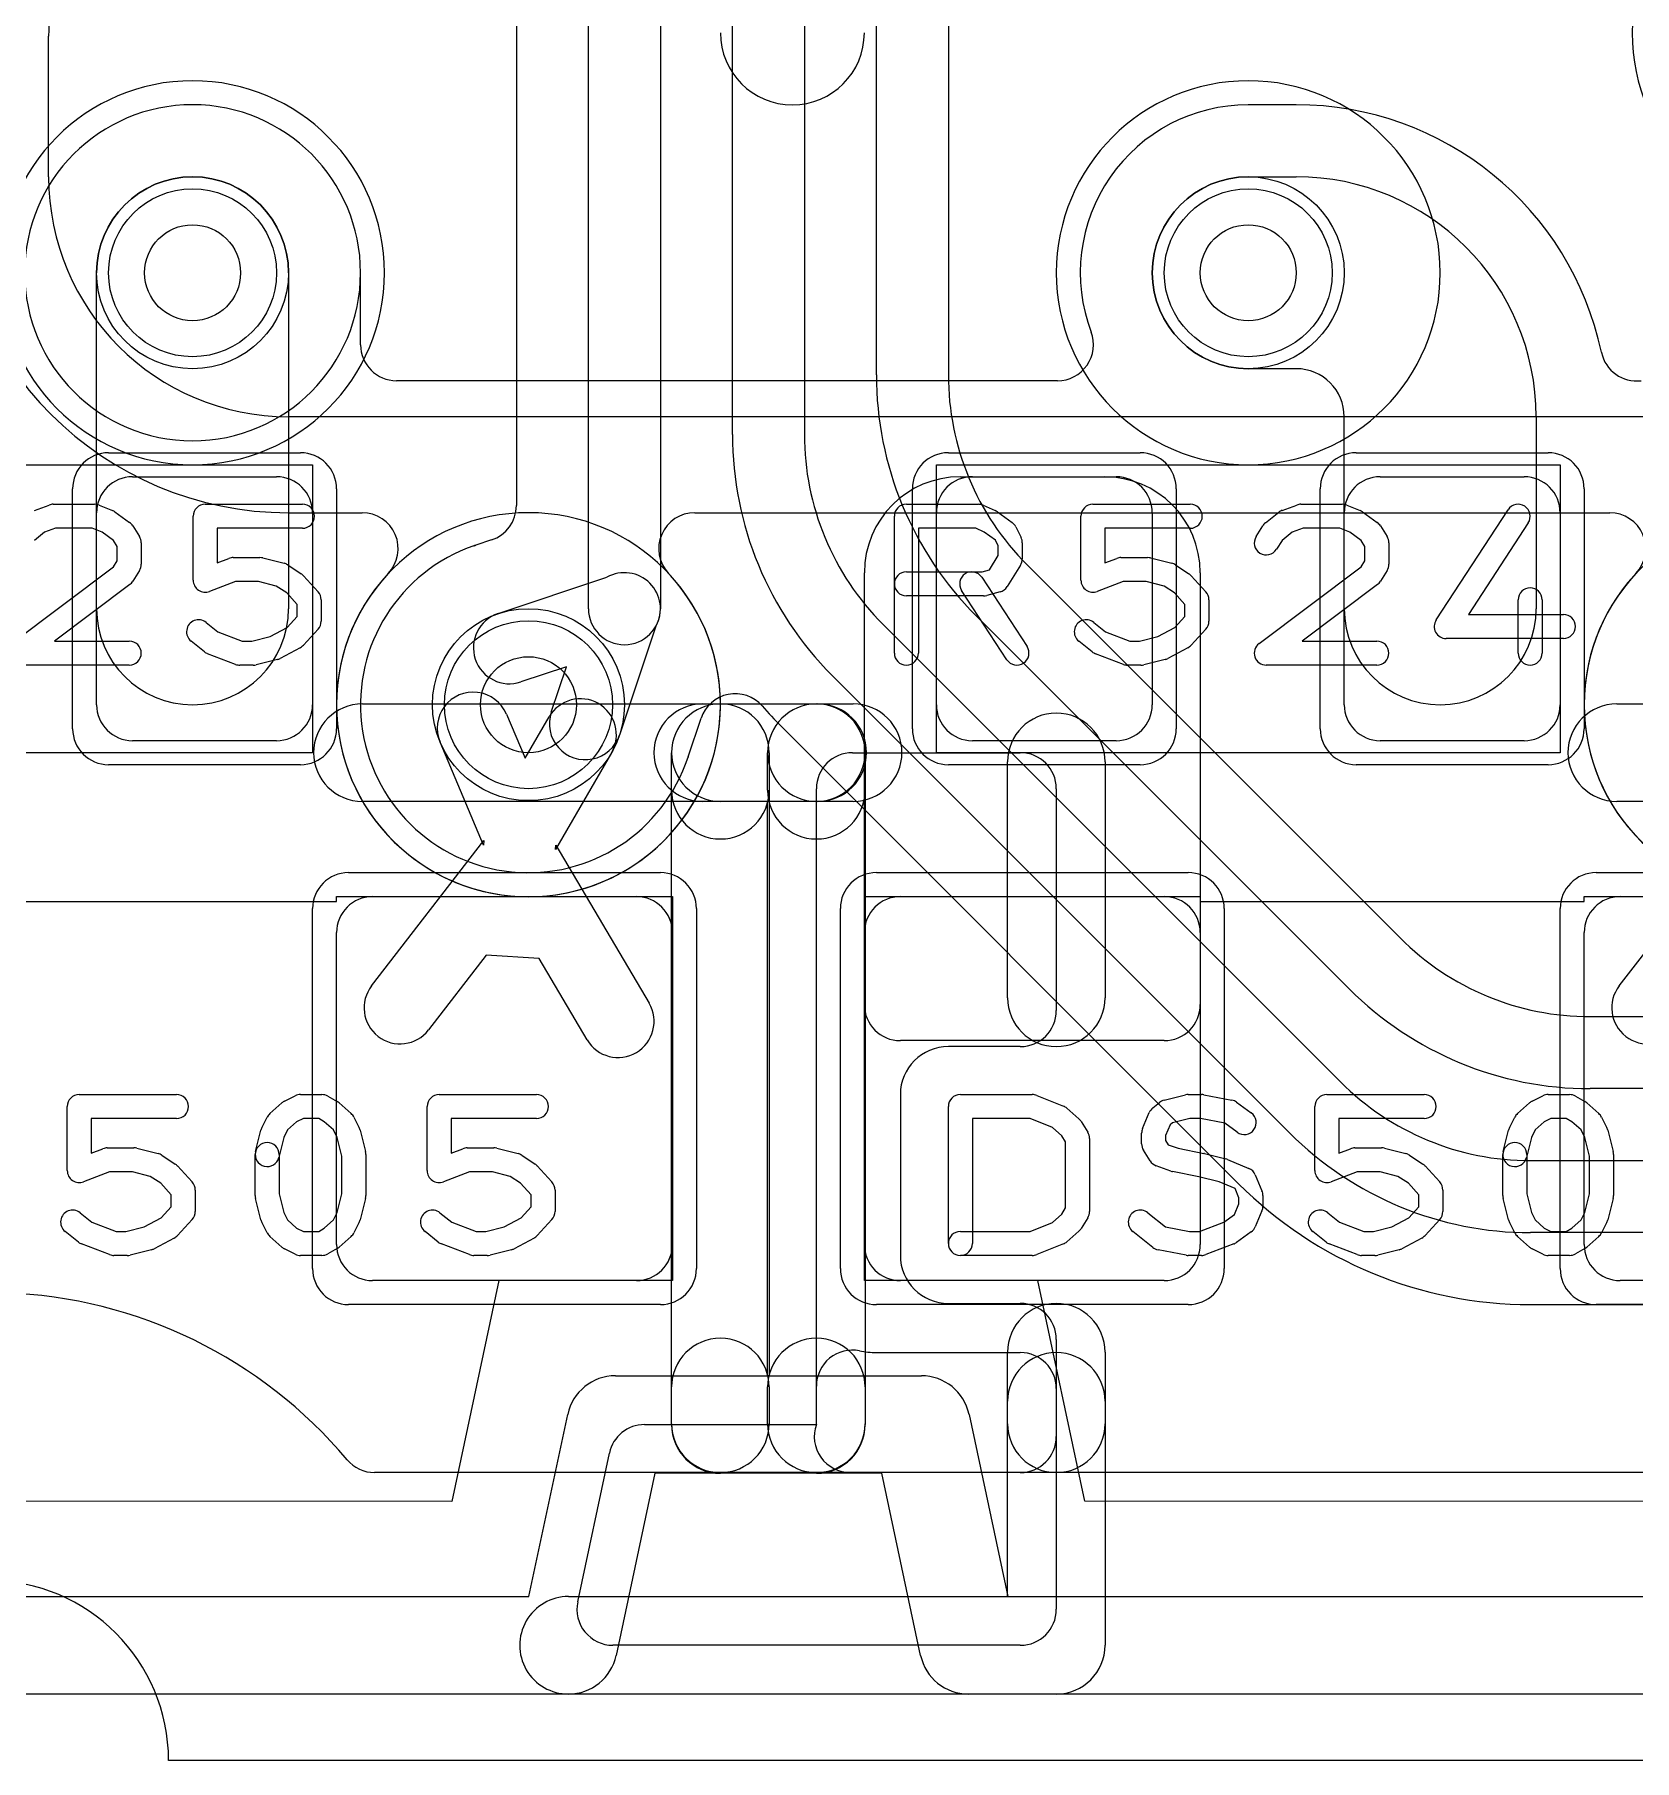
# Model space of a CAD drawing. Extents: x 0 to 23.1, y -0.5 to 20.
# Drawn here: x 1.671 to 5.005, y 0 to 3.596 of the extents above; entities that cross this region are included whole.
import ezdxf

# ---------------------------------------------------------------- set-up
doc = ezdxf.new("R2010")
doc.units = 0
for name, color, linetype in [('Hole', 1, 'CONTINUOUS'), ('L1', 3, 'CONTINUOUS'), ('L2', 3, 'CONTINUOUS'), ('L3', 3, 'CONTINUOUS'), ('L4', 3, 'CONTINUOUS'), ('MetalMask-A', 176, 'CONTINUOUS'), ('Outline', 7, 'CONTINUOUS'), ('PartsArea-A', 111, 'CONTINUOUS'), ('PartsSilk-A', 221, 'CONTINUOUS'), ('Resist-A', 2, 'CONTINUOUS'), ('Resist-B', 2, 'CONTINUOUS'), ('Silk-A', 140, 'CONTINUOUS')]:
    doc.layers.add(name, color=color, linetype=linetype)

msp = doc.modelspace()

# ---------------------------------------------------------------- linework, layer by layer
at = {"layer": 'Hole'}
for centre in [(2, 3.1), (4.2, 3.1), (2.7, 2.2)]:
    msp.add_circle(centre, 0.1, dxfattribs=at)
at = {"layer": 'L1'}
for p, q in [((4.3, 3.45004), (4.2, 3.45004)), ((4.2, 3.3), (4.3, 3.3)), ((1.8, 2.4), (1.8, 3.1)), ((2.2, 3.1), (2.2, 2.4)), ((2.35004, 2.95004), (2.35004, 3.1)), ((4.3, 2.9), (4.2, 2.9)), ((3.8023, 2.87504), (2.42504, 2.87504)), ((4.4, 2.4), (4.4, 2.8)), ((4.8, 2.8), (4.8, 2.4)), ((1.875, 2.675), (2.175, 2.675)), ((3.6, 2.675), (3.9, 2.675)), ((3.625, 2.675), (3.925, 2.675)), ((4.475, 2.675), (4.775, 2.675)), ((1.8, 2.2), (1.8, 2.6)), ((2.25, 2.6), (2.25, 2.2)), ((3.55, 2.2), (3.55, 2.6)), ((4, 2.6), (4, 2.2)), ((4.4, 2.2), (4.4, 2.6)), ((4.85, 2.6), (4.85, 2.2)), ((3.4, 1.57497), (3.4, 2.475)), ((4.1, 2.475), (4.1, 1.57497)), ((2.65396, 2.1805), (2.69302, 2.08822)), ((2.69302, 2.08822), (2.74326, 2.17492)), ((2.175, 2.125), (1.875, 2.125)), ((2.60658, 1.9076), (2.51582, 2.12204)), ((3.925, 2.125), (3.625, 2.125)), ((4.775, 2.125), (4.475, 2.125)), ((2.87304, 2.09972), (2.75628, 1.89824)), ((2.37314, 1.61412), (2.60715, 1.91672)), ((2.60715, 1.91672), (2.60658, 1.9076)), ((2.75628, 1.89824), (2.75685, 1.90736)), ((2.75685, 1.90736), (2.95137, 1.57799)), ((4.97314, 1.61412), (5.20715, 1.91672)), ((2.375, 1.8), (2.925, 1.8)), ((3.475, 1.8), (4.025, 1.8)), ((4.975, 1.8), (5.525, 1.8)), ((2.3, 1.075), (2.3, 1.725)), ((3, 1.725), (3, 1.075)), ((3.4, 1.075), (3.4, 1.725)), ((4.1, 1.725), (4.1, 1.075)), ((4.9, 1.075), (4.9, 1.725)), ((2.61207, 1.67788), (2.4918, 1.52236)), ((2.72223, 1.671), (2.61207, 1.67788)), ((2.82221, 1.50171), (2.72223, 1.671)), ((4.02503, 1.5), (3.47497, 1.5)), ((2.925, 1), (2.375, 1)), ((4.025, 1), (3.475, 1)), ((5.525, 1), (4.975, 1))]:
    msp.add_line(p, q, dxfattribs=at)
for centre in [(2, 3.1), (4.2, 3.1), (2.7, 2.2)]:
    msp.add_circle(centre, 0.2, dxfattribs=at)
for centre, radius, start, end in [((3.25, 3.6), 0.15, 180, 0), ((2, 3.1), 0.35004, 0, 180), ((4.20002, 3.09999), 0.35005, 90.00327, -159.34242), ((4.30001, 2.8), 0.65004, 11.95661, 90.00088), ((2, 3.1), 0.2, 0, 180), ((4.2, 3.1), 0.2, 90, -90), ((4.3, 2.8), 0.5, 0, 90), ((2.42504, 2.95004), 0.075, 180, -90), ((3.8023, 2.95004), 0.075, -90, 20.65797), ((5.00932, 2.95021), 0.075, -168.0413, -167.52588), ((5.00948, 2.94949), 0.075, -168.08931, -83.05407), ((4.3, 2.8), 0.1, 0, 90), ((1.875, 2.6), 0.075, 90, 180), ((2.175, 2.6), 0.075, 0, 90), ((3.6, 2.475), 0.2, 90, 180), ((3.625, 2.6), 0.075, 90, 180), ((3.9, 2.475), 0.2, 0, 90), ((3.925, 2.6), 0.075, 0, 90), ((4.475, 2.6), 0.075, 90, 180), ((4.775, 2.6), 0.075, 0, 90), ((2, 2.4), 0.2, 180, 0), ((4.6, 2.4), 0.2, 180, 0), ((1.875, 2.2), 0.075, 180, -90), ((2.175, 2.2), 0.075, -90, 0), ((2.58489, 2.15127), 0.075, 22.93778, -157.05907), ((2.80815, 2.13732), 0.075, -30.08981, 149.90819), ((3.625, 2.2), 0.075, 180, -90), ((3.925, 2.2), 0.075, -90, 0), ((4.475, 2.2), 0.075, 180, -90), ((4.775, 2.2), 0.075, -90, 0), ((2.375, 1.725), 0.075, 90, 180), ((2.925, 1.725), 0.075, 0, 90), ((3.475, 1.725), 0.075, 90, 180), ((4.025, 1.725), 0.075, 0, 90), ((4.975, 1.725), 0.075, 90, 180), ((2.43247, 1.56824), 0.075, 142.28515, -37.71563), ((5.03247, 1.56824), 0.075, 142.28515, -37.71563), ((2.88679, 1.53985), 0.075, -149.43453, 30.56518), ((3.47497, 1.57497), 0.07497, 180, -90), ((4.02503, 1.57497), 0.07497, -90, 0), ((2.375, 1.075), 0.075, 180, -90), ((2.925, 1.075), 0.075, -90, 0), ((3.475, 1.075), 0.075, 180, -90), ((4.025, 1.075), 0.075, -90, 0), ((4.975, 1.075), 0.075, 180, -90)]:
    msp.add_arc(centre, radius, start, end, dxfattribs=at)
at = {"layer": 'L2'}
msp.add_line((20.22071, 0.6), (2.37929, 0.6), dxfattribs=at)
for centre, radius, start, end in [((5.4, 3.6), 0.40004, 90, -90), ((2, 3.1), 0.40004, 90, -90), ((2, 3.1), 0.40004, -90, 90), ((4.2, 3.1), 0.40004, 90, -90), ((4.2, 3.1), 0.40004, -90, 90), ((2.7, 2.2), 0.40004, 90, -90), ((2.7, 2.2), 0.40004, -90, 90), ((5.3, 2.2), 0.40004, 90, -90), ((1.575, 0), 0.97501, 40.00526, 135.99026), ((2.37929, 0.675), 0.075, -139.99782, -90)]:
    msp.add_arc(centre, radius, start, end, dxfattribs=at)
at = {"layer": 'L3'}
for p, q in [((1.7, 3.3), (1.7, 3.59289)), ((11.4536, 2.8), (2.2, 2.8)), ((2.2, 2.59996), (2.3535, 2.59996)), ((3.04651, 2.59996), (4.9535, 2.59996)), ((20.22071, 0.6), (2.37929, 0.6))]:
    msp.add_line(p, q, dxfattribs=at)
for centre in [(2, 3.1), (4.2, 3.1)]:
    msp.add_circle(centre, 0.2, dxfattribs=at)
for centre, radius, start, end in [((2.2, 3.59289), 0.70004, 134.99942, 180), ((5.4, 3.6), 0.40004, 90, -90), ((2.2, 3.59289), 0.5, 134.99919, 180), ((2.2, 3.3), 0.70004, 180, -90), ((2.2, 3.3), 0.5, 180, -90), ((2.3535, 2.52496), 0.075, -43.66025, 90), ((3.0465, 2.52495), 0.07501, 89.99236, -136.83681), ((4.9535, 2.52496), 0.075, -43.66025, 90), ((2.69999, 2.19998), 0.40005, 136.92761, 43.16258), ((5.29999, 2.19998), 0.40005, 136.92761, 43.16258), ((1.575, 0), 0.97501, 40.00526, 135.99026), ((2.37929, 0.675), 0.075, -139.99782, -90)]:
    msp.add_arc(centre, radius, start, end, dxfattribs=at)
at = {"layer": 'L4'}
for p, q in [((2.67496, 6.73697), (2.67496, 2.61471)), ((2.825, 2.4), (2.825, 6.73697)), ((2.975, 6.73697), (2.975, 2.4)), ((3.125, 2.76301), (3.125, 6.33697)), ((3.275, 6.33697), (3.275, 2.76301)), ((3.425, 2.88727), (3.425, 5.63697)), ((3.575, 5.63697), (3.575, 2.88727)), ((2.62294, 2.54332), (2.58998, 2.5323)), ((3.73901, 2.49131), (4.51636, 1.71397)), ((2.63659, 2.38968), (2.86356, 2.46555)), ((4.41029, 1.60791), (3.63295, 2.38525)), ((2.96555, 2.36356), (2.88968, 2.13659)), ((3.43901, 2.36705), (4.39214, 1.41393)), ((2.77919, 2.27919), (2.68415, 2.24742)), ((2.74742, 2.18415), (2.77919, 2.27919)), ((4.28607, 1.30787), (3.33295, 2.26099)), ((3.03264, 2.09099), (3.05962, 2.17171)), ((3.22685, 2.15489), (4.17997, 1.20178)), ((4.91234, 1.54995), (12.11192, 1.54995)), ((12.11192, 1.39995), (4.91234, 1.39995)), ((4.78812, 1.24991), (16.13658, 1.24991)), ((16.13658, 1.09991), (4.78812, 1.09991)), ((4.78812, 0.94987), (16.13658, 0.94987)), ((20.22071, 0.6), (2.37929, 0.6))]:
    msp.add_line(p, q, dxfattribs=at)
for centre in [(2, 3.1), (4.2, 3.1), (2.7, 2.2)]:
    msp.add_circle(centre, 0.2, dxfattribs=at)
for centre, radius, start, end in [((2, 3.1), 0.35004, 90, -90), ((2, 3.1), 0.35004, -90, 90), ((4.13497, 2.88727), 0.70997, 180, -135), ((4.13497, 2.88727), 0.55997, 180, -135), ((3.83497, 2.76301), 0.70997, 180, -135), ((3.83497, 2.76301), 0.55997, 180, -135), ((2.59996, 2.61471), 0.075, -72.15695, 0), ((2.69999, 2.19999), 0.35005, 108.9215, -18.20306), ((2.56216, 2.60207), 0.075, -71.07949, -70.89346), ((2.66038, 2.31856), 0.22504, 108.72399, 109.10885), ((2.56523, 2.60311), 0.07501, -72.21488, -71.12057), ((2.7, 2.2), 0.35004, 108.34851, 108.40182), ((2.5662, 2.60343), 0.075, -71.65202, -71.51432), ((2.9, 2.4), 0.075, -29.07019, 119.07019), ((2.66037, 2.31855), 0.075, 108.48568, -71.51587), ((2.9, 2.4), 0.075, 180, 0), ((3.13075, 2.14793), 0.075, 41.1349, 161.51432), ((3.83497, 2.76301), 0.86001, -138.8654, -135), ((2.81855, 2.16037), 0.075, 161.51432, -18.48413), ((3.10377, 2.06721), 0.075, 161.51432, 161.79696), ((4.91234, 2.10995), 0.56, -135, -90), ((4.91234, 2.10995), 0.71, -135.00057, -90), ((4.78812, 1.80991), 0.56, -135, -90), ((4.78812, 1.80991), 0.71, -135.00057, -90), ((4.78812, 1.80991), 0.86004, -135.00094, -90), ((1.575, 0), 0.97501, 40.00526, 135.99026), ((2.37929, 0.675), 0.075, -139.99782, -90)]:
    msp.add_arc(centre, radius, start, end, dxfattribs=at)
at = {"layer": 'MetalMask-A'}
for p, q in [((1.875, 2.675), (2.175, 2.675)), ((3.625, 2.675), (3.925, 2.675)), ((4.475, 2.675), (4.775, 2.675)), ((1.8, 2.2), (1.8, 2.6)), ((2.25, 2.6), (2.25, 2.2)), ((3.55, 2.2), (3.55, 2.6)), ((4, 2.6), (4, 2.2)), ((4.4, 2.2), (4.4, 2.6)), ((4.85, 2.6), (4.85, 2.2)), ((2.175, 2.125), (1.875, 2.125)), ((3.925, 2.125), (3.625, 2.125)), ((4.775, 2.125), (4.475, 2.125)), ((2.375, 1.8), (2.925, 1.8)), ((3.475, 1.8), (4.025, 1.8)), ((4.975, 1.8), (5.525, 1.8)), ((2.3, 1.075), (2.3, 1.725)), ((3, 1.725), (3, 1.075)), ((3.4, 1.075), (3.4, 1.725)), ((4.1, 1.725), (4.1, 1.075)), ((4.9, 1.075), (4.9, 1.725)), ((2.925, 1), (2.375, 1)), ((4.025, 1), (3.475, 1)), ((5.525, 1), (4.975, 1))]:
    msp.add_line(p, q, dxfattribs=at)
for centre, start, end in [((1.875, 2.6), 90, 180), ((2.175, 2.6), 0, 90), ((3.625, 2.6), 90, 180), ((3.925, 2.6), 0, 90), ((4.475, 2.6), 90, 180), ((4.775, 2.6), 0, 90), ((1.875, 2.2), 180, -90), ((2.175, 2.2), -90, 0), ((3.625, 2.2), 180, -90), ((3.925, 2.2), -90, 0), ((4.475, 2.2), 180, -90), ((4.775, 2.2), -90, 0), ((2.375, 1.725), 90, 180), ((2.925, 1.725), 0, 90), ((3.475, 1.725), 90, 180), ((4.025, 1.725), 0, 90), ((4.975, 1.725), 90, 180), ((2.375, 1.075), 180, -90), ((2.925, 1.075), -90, 0), ((3.475, 1.075), 180, -90), ((4.025, 1.075), -90, 0), ((4.975, 1.075), 180, -90)]:
    msp.add_arc(centre, 0.075, start, end, dxfattribs=at)
at = {"layer": 'Outline'}
msp.add_line((20.65, 0), (1.95, 0), dxfattribs=at)
msp.add_arc((1.575, 0), 0.375, 0, 180, dxfattribs=at)
at = {"layer": 'PartsArea-A'}
for p, q in [((0.95, 2.7), (2.25, 2.7)), ((2.25, 2.7), (2.25, 2.1)), ((3.55, 2.7), (4.85, 2.7)), ((3.55, 2.1), (3.55, 2.7)), ((4.85, 2.7), (4.85, 2.1)), ((2.25, 2.1), (0.95, 2.1)), ((4.85, 2.1), (3.55, 2.1)), ((2.3, 1.79), (2.3, 1.8)), ((2.3, 1.8), (3, 1.8)), ((3, 1.8), (3, 1)), ((3.4, 1), (3.4, 1.8)), ((3.4, 1.8), (4.1, 1.8)), ((4.1, 1.8), (4.1, 1.79)), ((4.9, 1.79), (4.9, 1.8)), ((4.9, 1.8), (5.6, 1.8)), ((1.5, 1.79), (2.3, 1.79)), ((4.1, 1.79), (4.9, 1.79)), ((2.63836, 1), (2.54048, 0.53999)), ((3, 1), (2.63836, 1)), ((3.76164, 1), (3.4, 1)), ((3.85952, 0.54), (3.76164, 1)), ((2.54048, 0.53999), (1.25952, 0.54)), ((5.14048, 0.53999), (3.85952, 0.54))]:
    msp.add_line(p, q, dxfattribs=at)
at = {"layer": 'PartsSilk-A'}
for p, q in [((1.67063, 2.60497), (1.70118, 2.61608)), ((1.70972, 2.61759), (1.79583, 2.61759)), ((1.80511, 2.6158), (1.83289, 2.60469)), ((1.83831, 2.6017), (1.86887, 2.57948)), ((2.00139, 2.45926), (2.00139, 2.59259)), ((2.02639, 2.61759), (2.22917, 2.61759)), ((3.4625, 2.30741), (3.4625, 2.59259)), ((3.4875, 2.61759), (3.6375, 2.61759)), ((3.64765, 2.61544), (3.67265, 2.60433)), ((3.6772, 2.6017), (3.70776, 2.57948)), ((3.85139, 2.45926), (3.85139, 2.59259)), ((3.87639, 2.61759), (4.07917, 2.61759)), ((4.23577, 2.57878), (4.26355, 2.601)), ((4.27063, 2.60497), (4.30118, 2.61608)), ((4.30972, 2.61759), (4.39583, 2.61759)), ((4.40511, 2.6158), (4.43289, 2.60469)), ((4.43831, 2.6017), (4.46887, 2.57948)), ((4.59157, 2.37663), (4.74157, 2.60626)), ((1.69158, 2.55939), (1.67033, 2.5424)), ((1.71412, 2.56759), (1.69158, 2.55939)), ((1.79102, 2.56759), (1.71412, 2.56759)), ((1.81143, 2.55943), (1.79102, 2.56759)), ((1.83554, 2.54189), (1.81143, 2.55943)), ((1.87537, 2.57251), (1.88926, 2.55029)), ((2.22917, 2.56759), (2.05139, 2.56759)), ((2.05139, 2.56759), (2.05139, 2.49554)), ((3.6322, 2.56759), (3.5125, 2.56759)), ((3.5125, 2.56759), (3.5125, 2.30741)), ((3.64993, 2.55971), (3.6322, 2.56759)), ((3.67343, 2.54263), (3.64993, 2.55971)), ((3.71542, 2.57044), (3.72653, 2.54822)), ((4.07917, 2.56759), (3.90139, 2.56759)), ((3.90139, 2.56759), (3.90139, 2.49554)), ((4.2163, 2.55029), (4.23019, 2.57251)), ((4.29158, 2.55939), (4.27033, 2.5424)), ((4.31412, 2.56759), (4.29158, 2.55939)), ((4.39102, 2.56759), (4.31412, 2.56759)), ((4.41143, 2.55943), (4.39102, 2.56759)), ((4.43554, 2.54189), (4.41143, 2.55943)), ((4.47537, 2.57251), (4.48926, 2.55029)), ((4.78343, 2.57892), (4.65869, 2.38796)), ((1.84306, 2.52987), (1.83554, 2.54189)), ((1.84306, 2.49976), (1.84306, 2.52987)), ((1.89306, 2.53704), (1.89306, 2.49259)), ((3.67917, 2.53114), (3.67343, 2.54263)), ((3.67917, 2.51087), (3.67917, 2.53114)), ((3.72917, 2.53704), (3.72917, 2.5037)), ((4.27033, 2.5424), (4.2587, 2.52379)), ((4.44306, 2.52987), (4.43554, 2.54189)), ((4.44306, 2.49976), (4.44306, 2.52987)), ((4.49306, 2.53704), (4.49306, 2.49259)), ((1.62247, 2.32739), (1.83543, 2.48756)), ((1.83543, 2.48756), (1.84306, 2.49976)), ((2.05139, 2.49554), (2.07582, 2.50484)), ((2.08472, 2.50648), (2.14028, 2.50648)), ((2.14634, 2.50573), (2.19078, 2.49462)), ((2.19859, 2.49117), (2.22637, 2.47265)), ((3.66042, 2.48087), (3.67917, 2.51087)), ((3.72537, 2.49045), (3.69759, 2.44601)), ((3.90139, 2.49554), (3.92582, 2.50484)), ((3.93472, 2.50648), (3.99028, 2.50648)), ((3.99634, 2.50573), (4.04078, 2.49462)), ((4.04859, 2.49117), (4.07637, 2.47265)), ((4.22247, 2.32739), (4.43543, 2.48756)), ((4.43543, 2.48756), (4.44306, 2.49976)), ((1.8692, 2.45039), (1.71233, 2.33241)), ((1.88926, 2.47934), (1.87537, 2.45712)), ((2.08932, 2.45648), (2.03529, 2.4359)), ((2.1372, 2.45648), (2.08932, 2.45648)), ((2.17446, 2.44717), (2.1372, 2.45648)), ((2.19612, 2.43273), (2.17446, 2.44717)), ((2.23093, 2.46875), (2.26149, 2.43542)), ((3.4875, 2.47685), (3.64533, 2.47685)), ((3.64453, 2.46553), (3.73898, 2.32109)), ((3.64533, 2.47685), (3.66042, 2.48087)), ((3.93932, 2.45648), (3.88529, 2.4359)), ((3.9872, 2.45648), (3.93932, 2.45648)), ((4.02446, 2.44717), (3.9872, 2.45648)), ((4.04612, 2.43273), (4.02446, 2.44717)), ((4.08093, 2.46875), (4.11149, 2.43542)), ((4.4692, 2.45039), (4.31233, 2.33241)), ((4.48926, 2.47934), (4.47537, 2.45712)), ((2.21806, 2.40879), (2.19612, 2.43273)), ((2.26806, 2.41852), (2.26806, 2.37407)), ((3.64861, 2.42685), (3.4875, 2.42685)), ((3.69714, 2.29373), (3.60269, 2.43817)), ((3.68283, 2.4351), (3.65505, 2.42769)), ((4.06806, 2.40879), (4.04612, 2.43273)), ((4.11806, 2.41852), (4.11806, 2.37407)), ((4.7625, 2.30741), (4.7625, 2.41852)), ((4.8125, 2.41852), (4.8125, 2.30741)), ((2.19696, 2.36079), (2.21806, 2.3838)), ((2.21806, 2.3838), (2.21806, 2.40879)), ((4.04696, 2.36079), (4.06806, 2.3838)), ((4.06806, 2.3838), (4.06806, 2.40879)), ((4.65869, 2.38796), (4.85694, 2.38796)), ((2.02812, 2.37137), (2.05284, 2.3516)), ((2.05284, 2.3516), (2.10321, 2.33241)), ((2.12331, 2.33241), (2.16178, 2.34203)), ((2.16178, 2.34203), (2.19696, 2.36079)), ((2.26149, 2.35717), (2.23093, 2.32384)), ((3.87812, 2.37137), (3.90284, 2.3516)), ((3.90284, 2.3516), (3.95321, 2.33241)), ((3.97331, 2.33241), (4.01178, 2.34203)), ((4.01178, 2.34203), (4.04696, 2.36079)), ((4.11149, 2.35717), (4.08093, 2.32384)), ((4.85694, 2.33796), (4.6125, 2.33796)), ((1.71233, 2.33241), (1.86806, 2.33241)), ((2.02466, 2.31011), (1.99688, 2.33233)), ((2.08971, 2.28405), (2.03138, 2.30627)), ((2.10321, 2.33241), (2.12331, 2.33241)), ((2.22426, 2.31868), (2.18259, 2.29646)), ((3.87466, 2.31011), (3.84688, 2.33233)), ((3.93971, 2.28405), (3.88138, 2.30627)), ((3.95321, 2.33241), (3.97331, 2.33241)), ((4.07426, 2.31868), (4.03259, 2.29646)), ((4.31233, 2.33241), (4.46806, 2.33241)), ((1.86806, 2.28241), (1.6375, 2.28241)), ((2.12639, 2.28241), (2.09861, 2.28241)), ((2.17689, 2.29427), (2.13245, 2.28316)), ((3.97639, 2.28241), (3.94861, 2.28241)), ((4.02689, 2.29427), (3.98245, 2.28316)), ((4.46806, 2.28241), (4.2375, 2.28241)), ((2.3539, 2.2016), (3.3, 2.2016)), ((3.1, 2.2016), (3.37666, 2.2016)), ((3.3, 2.2016), (3.37666, 2.2016)), ((4.96778, 2.2016), (5.9, 2.2016)), ((2.9984, 0.7), (2.9984, 2.1)), ((3.2016, 2.1), (3.2016, 0.8016)), ((3.375, 2.1), (3.725, 2.1)), ((3.4016, 2.1), (3.4016, 0.7)), ((3.6984, 1.58918), (3.6984, 2.08081)), ((3.9016, 2.08081), (3.9016, 1.58918)), ((3.3, 0.7), (3.3, 2.025)), ((3.8, 2.025), (3.8, 1.56258)), ((3.1984, 1.9984), (2.3539, 1.9984)), ((3.37666, 1.9984), (3.1, 1.9984)), ((3.1984, 0.8016), (3.1984, 1.9984)), ((3.37666, 1.9984), (3.3, 1.9984)), ((5.7984, 1.9984), (4.96778, 1.9984)), ((3.725, 1.48758), (3.575, 1.48758)), ((1.76389, 1.38758), (1.96667, 1.38758)), ((2.16117, 1.34794), (2.18617, 1.37016)), ((2.1916, 1.37383), (2.21382, 1.38494)), ((2.225, 1.38758), (2.26944, 1.38758)), ((2.28184, 1.38429), (2.30129, 1.37318)), ((2.3055, 1.37016), (2.3305, 1.34794)), ((2.51389, 1.38758), (2.71667, 1.38758)), ((3.475, 1.38758), (3.475, 1.0524)), ((3.6, 1.38758), (3.75, 1.38758)), ((3.75928, 1.38579), (3.81484, 1.36357)), ((4.00105, 1.35988), (4.01494, 1.37099)), ((4.0245, 1.37572), (4.06894, 1.38683)), ((4.075, 1.38758), (4.10278, 1.38758)), ((4.10746, 1.38714), (4.16579, 1.37603)), ((4.17581, 1.37169), (4.20637, 1.34947)), ((4.36389, 1.38758), (4.56667, 1.38758)), ((4.76117, 1.34794), (4.78617, 1.37016)), ((4.7916, 1.37383), (4.81382, 1.38494)), ((4.825, 1.38758), (4.86944, 1.38758)), ((4.88184, 1.38429), (4.90129, 1.37318)), ((4.9055, 1.37016), (4.9305, 1.34794)), ((1.73889, 1.22925), (1.73889, 1.36258)), ((1.96667, 1.33758), (1.78889, 1.33758)), ((1.78889, 1.33758), (1.78889, 1.26553)), ((2.14431, 1.31821), (2.15542, 1.34043)), ((2.2309, 1.33758), (2.21692, 1.33059)), ((2.2628, 1.33758), (2.2309, 1.33758)), ((2.27423, 1.33105), (2.2628, 1.33758)), ((2.29368, 1.31376), (2.27423, 1.33105)), ((2.33625, 1.34043), (2.34736, 1.31821)), ((2.48889, 1.22925), (2.48889, 1.36258)), ((2.71667, 1.33758), (2.53889, 1.33758)), ((2.53889, 1.33758), (2.53889, 1.26553)), ((3.575, 1.0774), (3.575, 1.36258)), ((3.74519, 1.33758), (3.625, 1.33758)), ((3.625, 1.33758), (3.625, 1.0774)), ((3.79222, 1.31877), (3.74519, 1.33758)), ((3.82217, 1.35905), (3.84717, 1.33683)), ((3.85176, 1.33138), (3.86564, 1.30916)), ((3.9797, 1.31665), (3.99359, 1.34998)), ((4.07808, 1.33758), (4.04192, 1.32854)), ((4.10042, 1.33758), (4.07808, 1.33758)), ((4.15093, 1.32796), (4.10042, 1.33758)), ((4.33889, 1.22925), (4.33889, 1.36258)), ((4.56667, 1.33758), (4.38889, 1.33758)), ((4.38889, 1.33758), (4.38889, 1.26553)), ((4.74431, 1.31821), (4.75542, 1.34043)), ((4.8309, 1.33758), (4.81692, 1.33059)), ((4.8628, 1.33758), (4.8309, 1.33758)), ((4.87423, 1.33105), (4.8628, 1.33758)), ((4.89368, 1.31376), (4.87423, 1.33105)), ((4.93625, 1.34043), (4.94736, 1.31821)), ((2.13131, 1.26864), (2.14242, 1.31309)), ((2.19026, 1.2983), (2.17981, 1.25652)), ((2.19799, 1.31376), (2.19026, 1.2983)), ((2.21692, 1.33059), (2.19799, 1.31376)), ((2.30141, 1.2983), (2.29368, 1.31376)), ((2.31111, 1.2595), (2.30141, 1.2983)), ((2.34925, 1.31309), (2.36036, 1.26864)), ((3.81126, 1.30184), (3.79222, 1.31877)), ((3.81944, 1.28875), (3.81126, 1.30184)), ((3.86944, 1.29592), (3.86944, 1.14406)), ((3.97778, 1.2848), (3.97778, 1.30703)), ((4.03728, 1.32483), (4.02778, 1.30203)), ((4.02778, 1.30203), (4.02778, 1.29197)), ((4.04192, 1.32854), (4.03728, 1.32483)), ((4.17697, 1.30903), (4.15093, 1.32796)), ((4.73131, 1.26864), (4.74242, 1.31309)), ((4.79026, 1.2983), (4.77981, 1.25652)), ((4.79799, 1.31376), (4.79026, 1.2983)), ((4.81692, 1.33059), (4.79799, 1.31376)), ((4.90141, 1.2983), (4.89368, 1.31376)), ((4.91111, 1.2595), (4.90141, 1.2983)), ((4.94925, 1.31309), (4.96036, 1.26864)), ((1.78889, 1.26553), (1.81332, 1.27483)), ((1.82222, 1.27647), (1.87778, 1.27647)), ((1.88384, 1.27572), (1.92828, 1.26461)), ((1.93609, 1.26116), (1.96387, 1.24264)), ((2.13056, 1.1774), (2.13056, 1.26258)), ((2.18056, 1.26258), (2.18056, 1.18048)), ((2.31111, 1.18048), (2.31111, 1.2595)), ((2.36111, 1.26258), (2.36111, 1.1774)), ((2.53889, 1.26553), (2.56332, 1.27483)), ((2.57222, 1.27647), (2.62778, 1.27647)), ((2.63384, 1.27572), (2.67828, 1.26461)), ((2.68609, 1.26116), (2.71387, 1.24264)), ((3.81944, 1.15123), (3.81944, 1.28875)), ((3.99547, 1.24933), (3.98158, 1.27155)), ((4.02778, 1.29197), (4.03331, 1.28313)), ((4.03331, 1.28313), (4.05398, 1.27561)), ((4.05398, 1.27561), (4.10768, 1.26487)), ((4.10884, 1.26461), (4.15328, 1.2535)), ((4.38889, 1.26553), (4.41332, 1.27483)), ((4.42222, 1.27647), (4.47778, 1.27647)), ((4.48384, 1.27572), (4.52828, 1.26461)), ((4.53609, 1.26116), (4.56387, 1.24264)), ((4.73056, 1.1774), (4.73056, 1.26258)), ((4.78056, 1.26258), (4.78056, 1.18048)), ((4.91111, 1.18048), (4.91111, 1.2595)), ((4.96111, 1.26258), (4.96111, 1.1774)), ((1.82682, 1.22647), (1.77279, 1.20589)), ((1.8747, 1.22647), (1.82682, 1.22647)), ((1.91196, 1.21716), (1.8747, 1.22647)), ((1.96843, 1.23874), (1.99899, 1.20541)), ((2.57682, 1.22647), (2.52279, 1.20589)), ((2.6247, 1.22647), (2.57682, 1.22647)), ((2.66196, 1.21716), (2.6247, 1.22647)), ((2.71843, 1.23874), (2.74899, 1.20541)), ((4.03868, 1.22798), (4.00813, 1.23909)), ((4.09729, 1.21596), (4.04232, 1.22696)), ((4.15684, 1.25233), (4.20129, 1.23381)), ((4.42682, 1.22647), (4.37279, 1.20589)), ((4.4747, 1.22647), (4.42682, 1.22647)), ((4.51196, 1.21716), (4.4747, 1.22647)), ((4.56843, 1.23874), (4.59899, 1.20541)), ((1.93362, 1.20272), (1.91196, 1.21716)), ((1.95556, 1.17878), (1.93362, 1.20272)), ((2.00556, 1.18851), (2.00556, 1.14406)), ((2.68362, 1.20272), (2.66196, 1.21716)), ((2.70556, 1.17878), (2.68362, 1.20272)), ((2.75556, 1.18851), (2.75556, 1.14406)), ((4.13934, 1.20545), (4.09729, 1.21596)), ((4.17255, 1.19161), (4.13934, 1.20545)), ((4.18056, 1.1724), (4.17255, 1.19161)), ((4.21475, 1.22035), (4.22864, 1.18702)), ((4.53362, 1.20272), (4.51196, 1.21716)), ((4.55556, 1.17878), (4.53362, 1.20272)), ((4.60556, 1.18851), (4.60556, 1.14406)), ((1.93446, 1.13078), (1.95556, 1.15379)), ((1.95556, 1.15379), (1.95556, 1.17878)), ((2.14242, 1.12689), (2.13131, 1.17134)), ((2.18056, 1.18048), (2.19026, 1.14168)), ((2.30141, 1.14168), (2.31111, 1.18048)), ((2.36036, 1.17134), (2.34925, 1.12689)), ((2.68446, 1.13078), (2.70556, 1.15379)), ((2.70556, 1.15379), (2.70556, 1.17878)), ((3.81126, 1.13814), (3.81944, 1.15123)), ((4.17129, 1.13793), (4.18056, 1.16018)), ((4.18056, 1.16018), (4.18056, 1.1724)), ((4.23056, 1.1774), (4.23056, 1.15518)), ((4.53446, 1.13078), (4.55556, 1.15379)), ((4.55556, 1.15379), (4.55556, 1.17878)), ((4.74242, 1.12689), (4.73131, 1.17134)), ((4.78056, 1.18048), (4.79026, 1.14168)), ((4.90141, 1.14168), (4.91111, 1.18048)), ((4.96036, 1.17134), (4.94925, 1.12689)), ((1.76562, 1.14136), (1.79034, 1.12159)), ((1.79034, 1.12159), (1.84071, 1.1024)), ((1.89928, 1.11202), (1.93446, 1.13078)), ((1.99899, 1.12716), (1.96843, 1.09383)), ((2.15542, 1.09955), (2.14431, 1.12177)), ((2.19026, 1.14168), (2.19799, 1.12622)), ((2.19799, 1.12622), (2.21692, 1.10939)), ((2.27423, 1.10893), (2.29368, 1.12622)), ((2.29368, 1.12622), (2.30141, 1.14168)), ((2.34736, 1.12177), (2.33625, 1.09955)), ((2.51562, 1.14136), (2.54034, 1.12159)), ((2.54034, 1.12159), (2.59071, 1.1024)), ((2.64928, 1.11202), (2.68446, 1.13078)), ((2.74899, 1.12716), (2.71843, 1.09383)), ((3.74519, 1.1024), (3.79222, 1.12121)), ((3.79222, 1.12121), (3.81126, 1.13814)), ((3.86564, 1.13082), (3.85176, 1.1086)), ((3.99062, 1.14136), (4.02744, 1.11191)), ((4.09818, 1.1024), (4.1491, 1.1218)), ((4.1491, 1.1218), (4.17129, 1.13793)), ((4.22864, 1.14557), (4.21475, 1.11223)), ((4.36562, 1.14136), (4.39034, 1.12159)), ((4.39034, 1.12159), (4.44071, 1.1024)), ((4.49928, 1.11202), (4.53446, 1.13078)), ((4.59899, 1.12716), (4.56843, 1.09383)), ((4.75542, 1.09955), (4.74431, 1.12177)), ((4.79026, 1.14168), (4.79799, 1.12622)), ((4.79799, 1.12622), (4.81692, 1.10939)), ((4.87423, 1.10893), (4.89368, 1.12622)), ((4.89368, 1.12622), (4.90141, 1.14168)), ((4.94736, 1.12177), (4.93625, 1.09955)), ((1.76216, 1.0801), (1.73438, 1.10232)), ((1.84071, 1.1024), (1.86081, 1.1024)), ((1.86081, 1.1024), (1.89928, 1.11202)), ((1.96176, 1.08867), (1.92009, 1.06645)), ((2.18617, 1.06982), (2.16117, 1.09204)), ((2.21692, 1.10939), (2.2309, 1.1024)), ((2.2309, 1.1024), (2.2628, 1.1024)), ((2.2628, 1.1024), (2.27423, 1.10893)), ((2.3305, 1.09204), (2.3055, 1.06982)), ((2.51216, 1.0801), (2.48438, 1.10232)), ((2.59071, 1.1024), (2.61081, 1.1024)), ((2.61081, 1.1024), (2.64928, 1.11202)), ((2.71176, 1.08867), (2.67009, 1.06645)), ((3.6, 1.1024), (3.74519, 1.1024)), ((3.84717, 1.10315), (3.82217, 1.08093)), ((4.00105, 1.06899), (3.95938, 1.10232)), ((4.02744, 1.11191), (4.07736, 1.1024)), ((4.07736, 1.1024), (4.09818, 1.1024)), ((4.20637, 1.10162), (4.17581, 1.0794)), ((4.36216, 1.0801), (4.33438, 1.10232)), ((4.44071, 1.1024), (4.46081, 1.1024)), ((4.46081, 1.1024), (4.49928, 1.11202)), ((4.56176, 1.08867), (4.52009, 1.06645)), ((4.78617, 1.06982), (4.76117, 1.09204)), ((4.81692, 1.10939), (4.8309, 1.1024)), ((4.8309, 1.1024), (4.8628, 1.1024)), ((4.8628, 1.1024), (4.87423, 1.10893)), ((4.9305, 1.09204), (4.9055, 1.06982)), ((1.82721, 1.05404), (1.76888, 1.07626)), ((1.86389, 1.0524), (1.83611, 1.0524)), ((1.91439, 1.06426), (1.86995, 1.05315)), ((2.21382, 1.05504), (2.1916, 1.06615)), ((2.26944, 1.0524), (2.225, 1.0524)), ((2.30129, 1.0668), (2.28184, 1.05569)), ((2.57721, 1.05404), (2.51888, 1.07626)), ((2.61389, 1.0524), (2.58611, 1.0524)), ((2.66439, 1.06426), (2.61995, 1.05315)), ((3.75, 1.0524), (3.6, 1.0524)), ((3.81484, 1.07641), (3.75928, 1.05419)), ((4.07032, 1.05284), (4.01199, 1.06395)), ((4.10278, 1.0524), (4.075, 1.0524)), ((4.17001, 1.07626), (4.11168, 1.05404)), ((4.42721, 1.05404), (4.36888, 1.07626)), ((4.46389, 1.0524), (4.43611, 1.0524)), ((4.51439, 1.06426), (4.46995, 1.05315)), ((4.81382, 1.05504), (4.7916, 1.06615)), ((4.86944, 1.0524), (4.825, 1.0524)), ((4.90129, 1.0668), (4.88184, 1.05569)), ((3.575, 0.9524), (3.725, 0.9524)), ((3.8, 0.8774), (3.8, 0.315)), ((3.6984, 0.3416), (3.6984, 0.8508)), ((3.9016, 0.8508), (3.9016, 0.24)), ((2.88124, 0.8016), (3.1984, 0.8016)), ((3.2016, 0.8016), (3.51876, 0.8016)), ((2.7011, 0.34159), (2.78186, 0.72114)), ((3.61814, 0.72115), (3.6989, 0.3416)), ((2.94196, 0.7), (3.3, 0.7)), ((2.80264, 0.3306), (2.8686, 0.64061)), ((2.9635, 0.5984), (2.88274, 0.21885)), ((3.3, 0.5984), (2.9635, 0.5984)), ((3.4365, 0.5984), (3.1, 0.5984)), ((3.51726, 0.21885), (3.4365, 0.5984)), ((1.0989, 0.3416), (2.7011, 0.34159)), ((2.78336, 0.34159), (3.6984, 0.3416)), ((3.6989, 0.3416), (5.3011, 0.34159)), ((3.725, 0.24), (2.876, 0.23999)), ((2.78336, 0.13839), (1.01664, 0.1384)), ((3.8, 0.1384), (2.78336, 0.13839)), ((5.38336, 0.13839), (3.61664, 0.1384))]:
    msp.add_line(p, q, dxfattribs=at)
for centre, radius, start, end in [((1.70972, 2.59259), 0.025, 90, 109.98461), ((1.79583, 2.59259), 0.025, 68.2071, 90), ((1.82361, 2.58148), 0.025, 53.98274, 68.20215), ((2.02639, 2.59259), 0.025, 90, 180), ((2.22917, 2.59259), 0.025, -90, 90), ((3.4875, 2.59259), 0.025, 90, 180), ((3.6375, 2.59259), 0.025, 66.04914, 90), ((3.6625, 2.58148), 0.025, 53.98274, 66.03964), ((3.87639, 2.59259), 0.025, 90, 180), ((4.07917, 2.59259), 0.025, -90, 90), ((4.27917, 2.58148), 0.025, 109.97919, 128.65478), ((4.30972, 2.59259), 0.025, 90, 109.98461), ((4.39583, 2.59259), 0.025, 68.2071, 90), ((4.42361, 2.58148), 0.025, 53.98274, 68.20215), ((4.7625, 2.59259), 0.025, -33.14974, 146.84644), ((1.85417, 2.55926), 0.025, 32.00538, 53.97932), ((3.69306, 2.55926), 0.025, 26.56505, 53.97932), ((4.25139, 2.55926), 0.025, 128.66697, 147.98998), ((4.45417, 2.55926), 0.025, 32.00538, 53.97932), ((1.86806, 2.53704), 0.025, 0, 32.01002), ((3.70417, 2.53704), 0.025, 0, 26.56505), ((4.2375, 2.53704), 0.025, 147.99462, -32.01002), ((4.46806, 2.53704), 0.025, 0, 32.01002), ((1.86806, 2.49259), 0.025, -32.00538, 0), ((2.08472, 2.48148), 0.025, 90, 110.85364), ((2.14028, 2.48148), 0.025, 75.96932, 90), ((2.18472, 2.47037), 0.025, 56.30358, 75.96376), ((3.70417, 2.5037), 0.025, -32.00538, 0), ((3.93472, 2.48148), 0.025, 90, 110.85364), ((3.99028, 2.48148), 0.025, 75.96932, 90), ((4.03472, 2.47037), 0.025, 56.30358, 75.96376), ((4.46806, 2.49259), 0.025, -32.00538, 0), ((1.85417, 2.47037), 0.025, -53.0476, -32.01002), ((2.02639, 2.45926), 0.025, 180, -69.1435), ((2.2125, 2.45185), 0.025, 42.5203, 56.30993), ((3.4875, 2.45185), 0.025, 90, -90), ((3.62361, 2.45185), 0.025, 33.18146, -146.81914), ((3.67639, 2.45926), 0.025, -75.07449, -32.01002), ((3.87639, 2.45926), 0.025, 180, -69.1435), ((4.0625, 2.45185), 0.025, 42.5203, 56.30993), ((4.45417, 2.47037), 0.025, -53.0476, -32.01002), ((2.24306, 2.41852), 0.025, 0, 42.51745), ((3.64861, 2.45185), 0.025, -90, -75.06473), ((4.09306, 2.41852), 0.025, 0, 42.51745), ((4.7875, 2.41852), 0.025, 0, 180), ((2.0125, 2.35185), 0.025, 51.33303, -128.65478), ((2.24306, 2.37407), 0.025, -42.5203, 0), ((3.8625, 2.35185), 0.025, 51.33303, -128.65478), ((4.09306, 2.37407), 0.025, -42.5203, 0), ((4.6125, 2.36296), 0.025, 146.85026, -90), ((4.85694, 2.36296), 0.025, -90, 90), ((1.86806, 2.30741), 0.025, -90, 90), ((2.04028, 2.32963), 0.025, -128.66697, -110.85364), ((2.2125, 2.34074), 0.025, -61.9383, -42.51745), ((3.4875, 2.30741), 0.025, 180, 0), ((3.71806, 2.30741), 0.025, -146.81854, 33.18086), ((3.89028, 2.32963), 0.025, -128.66697, -110.85364), ((4.0625, 2.34074), 0.025, -61.9383, -42.51745), ((4.2375, 2.30741), 0.025, 126.9524, -90), ((4.46806, 2.30741), 0.025, -90, 90), ((4.7875, 2.30741), 0.025, 180, 0), ((2.09861, 2.30741), 0.025, -110.8565, -90), ((2.12639, 2.30741), 0.025, -90, -75.96376), ((2.17083, 2.31852), 0.025, -75.96932, -61.9318), ((3.94861, 2.30741), 0.025, -110.8565, -90), ((3.97639, 2.30741), 0.025, -90, -75.96376), ((4.02083, 2.31852), 0.025, -75.96932, -61.9318), ((2.3539, 2.1), 0.1016, 90, -90), ((3.1, 2.1), 0.1016, 90, -90), ((3.1, 2.1), 0.1016, 0, 180), ((3.3, 2.1), 0.1016, 90, -90), ((3.3, 2.1), 0.1016, 0, 90), ((3.37666, 2.1), 0.1016, -90, 90), ((3.37666, 2.1), 0.1016, -90, 90), ((4.96778, 2.1), 0.1016, 90, -90), ((3.8, 2.08081), 0.1016, 0, 180), ((3.375, 2.025), 0.075, 90, 180), ((3.725, 2.025), 0.075, 0, 90), ((3.8, 1.58918), 0.1016, 180, 0), ((3.725, 1.56258), 0.075, -90, 0), ((3.575, 1.38758), 0.1, 90, 180), ((1.76389, 1.36258), 0.025, 90, 180), ((1.96667, 1.36258), 0.025, -90, 90), ((2.20278, 1.35147), 0.025, 116.56505, 131.62783), ((2.225, 1.36258), 0.025, 90, 116.56505), ((2.26944, 1.36258), 0.025, 60.26649, 90), ((2.28889, 1.35147), 0.025, 48.37217, 60.26649), ((2.51389, 1.36258), 0.025, 90, 180), ((2.71667, 1.36258), 0.025, -90, 90), ((3.6, 1.36258), 0.025, 90, 180), ((3.75, 1.36258), 0.025, 68.2071, 90), ((4.03056, 1.35147), 0.025, 104.03068, 128.66697), ((4.075, 1.36258), 0.025, 90, 104.03068), ((4.10278, 1.36258), 0.025, 79.21141, 90), ((4.16111, 1.35147), 0.025, 53.98274, 79.21141), ((4.36389, 1.36258), 0.025, 90, 180), ((4.56667, 1.36258), 0.025, -90, 90), ((4.80278, 1.35147), 0.025, 116.56505, 131.62783), ((4.825, 1.36258), 0.025, 90, 116.56505), ((4.86944, 1.36258), 0.025, 60.26649, 90), ((4.88889, 1.35147), 0.025, 48.37217, 60.26649), ((2.17778, 1.32925), 0.025, 131.62783, 153.43495), ((2.31389, 1.32925), 0.025, 26.56505, 48.37217), ((3.80556, 1.34036), 0.025, 48.37217, 68.20215), ((3.83056, 1.31814), 0.025, 31.98594, 48.36931), ((4.01667, 1.34036), 0.025, 128.66697, 157.37309), ((4.19167, 1.32925), 0.025, -126.01726, 53.97932), ((4.77778, 1.32925), 0.025, 131.62783, 153.43495), ((4.91389, 1.32925), 0.025, 26.56505, 48.37217), ((2.16667, 1.30703), 0.025, 153.43495, 165.96932), ((2.325, 1.30703), 0.025, 14.03068, 26.56505), ((3.84444, 1.29592), 0.025, 0, 31.99147), ((4.00278, 1.30703), 0.025, 157.37309, 180), ((4.76667, 1.30703), 0.025, 153.43495, 165.96932), ((4.925, 1.30703), 0.025, 14.03068, 26.56505), ((1.82222, 1.25147), 0.025, 90, 110.85364), ((1.87778, 1.25147), 0.025, 75.96932, 90), ((1.92222, 1.24036), 0.025, 56.30358, 75.96376), ((2.15556, 1.26258), 0.025, 0, 180), ((2.15556, 1.26258), 0.025, 165.96932, -14.03321), ((2.33611, 1.26258), 0.025, 0, 14.03068), ((2.57222, 1.25147), 0.025, 90, 110.85364), ((2.62778, 1.25147), 0.025, 75.96932, 90), ((2.67222, 1.24036), 0.025, 56.30358, 75.96376), ((4.00278, 1.2848), 0.025, 180, -147.99462), ((4.10278, 1.24036), 0.025, 75.96932, 78.69205), ((4.42222, 1.25147), 0.025, 90, 110.85364), ((4.47778, 1.25147), 0.025, 75.96932, 90), ((4.52222, 1.24036), 0.025, 56.30358, 75.96376), ((4.75556, 1.26258), 0.025, 0, 180), ((4.75556, 1.26258), 0.025, 165.96932, -14.03321), ((4.93611, 1.26258), 0.025, 0, 14.03068), ((1.76389, 1.22925), 0.025, 180, -69.1435), ((1.95, 1.22184), 0.025, 42.5203, 56.30993), ((2.51389, 1.22925), 0.025, 180, -69.1435), ((2.7, 1.22184), 0.025, 42.5203, 56.30993), ((4.01667, 1.26258), 0.025, -147.99462, -109.97919), ((4.04722, 1.25147), 0.025, -109.97919, -101.30544), ((4.14722, 1.22925), 0.025, 67.37309, 75.96376), ((4.19167, 1.21073), 0.025, 22.62692, 67.38105), ((4.36389, 1.22925), 0.025, 180, -69.1435), ((4.55, 1.22184), 0.025, 42.5203, 56.30993), ((1.98056, 1.18851), 0.025, 0, 42.51745), ((2.73056, 1.18851), 0.025, 0, 42.51745), ((4.20556, 1.1774), 0.025, 0, 22.62353), ((4.58056, 1.18851), 0.025, 0, 42.51745), ((2.15556, 1.1774), 0.025, 180, -165.96932), ((2.33611, 1.1774), 0.025, -14.03068, 0), ((4.20556, 1.15518), 0.025, -22.60576, 0), ((4.75556, 1.1774), 0.025, 180, -165.96932), ((4.93611, 1.1774), 0.025, -14.03068, 0), ((1.75, 1.12184), 0.025, 51.33303, -128.65478), ((1.98056, 1.14406), 0.025, -42.5203, 0), ((2.16667, 1.13295), 0.025, -165.96932, -153.43495), ((2.325, 1.13295), 0.025, -26.56505, -14.03068), ((2.5, 1.12184), 0.025, 51.33303, -128.65478), ((2.73056, 1.14406), 0.025, -42.5203, 0), ((3.84444, 1.14406), 0.025, -31.98594, 0), ((3.975, 1.12184), 0.025, 51.33303, -128.65478), ((4.35, 1.12184), 0.025, 51.33303, -128.65478), ((4.58056, 1.14406), 0.025, -42.5203, 0), ((4.76667, 1.13295), 0.025, -165.96932, -153.43495), ((4.925, 1.13295), 0.025, -26.56505, -14.03068), ((1.77778, 1.09962), 0.025, -128.66697, -110.85364), ((1.95, 1.11073), 0.025, -61.9383, -42.51745), ((2.17778, 1.11073), 0.025, -153.43495, -131.62783), ((2.31389, 1.11073), 0.025, -48.37217, -26.56505), ((2.52778, 1.09962), 0.025, -128.66697, -110.85364), ((2.7, 1.11073), 0.025, -61.9383, -42.51745), ((3.6, 1.0774), 0.025, 90, -90), ((3.80556, 1.09962), 0.025, -68.2071, -48.36931), ((3.83056, 1.12184), 0.025, -48.37217, -31.99147), ((4.16111, 1.09962), 0.025, -69.1435, -53.97932), ((4.19167, 1.12184), 0.025, -53.98274, -22.61742), ((4.37778, 1.09962), 0.025, -128.66697, -110.85364), ((4.55, 1.11073), 0.025, -61.9383, -42.51745), ((4.77778, 1.11073), 0.025, -153.43495, -131.62783), ((4.91389, 1.11073), 0.025, -48.37217, -26.56505), ((1.83611, 1.0774), 0.025, -110.8565, -90), ((1.86389, 1.0774), 0.025, -90, -75.96376), ((1.90833, 1.08851), 0.025, -75.96932, -61.9318), ((2.20278, 1.08851), 0.025, -131.62783, -116.56505), ((2.225, 1.0774), 0.025, -116.56505, -90), ((2.26944, 1.0774), 0.025, -90, -60.26649), ((2.28889, 1.08851), 0.025, -60.26649, -48.37217), ((2.58611, 1.0774), 0.025, -110.8565, -90), ((2.61389, 1.0774), 0.025, -90, -75.96376), ((2.65833, 1.08851), 0.025, -75.96932, -61.9318), ((3.575, 1.0524), 0.1, 180, -90), ((3.6, 1.0774), 0.025, 180, 0), ((3.75, 1.0774), 0.025, -90, -68.20215), ((4.01667, 1.08851), 0.025, -128.66697, -100.78385), ((4.075, 1.0774), 0.025, -100.78859, -90), ((4.10278, 1.0774), 0.025, -90, -69.14636), ((4.43611, 1.0774), 0.025, -110.8565, -90), ((4.46389, 1.0774), 0.025, -90, -75.96376), ((4.50833, 1.08851), 0.025, -75.96932, -61.9318), ((4.80278, 1.08851), 0.025, -131.62783, -116.56505), ((4.825, 1.0774), 0.025, -116.56505, -90), ((4.86944, 1.0774), 0.025, -90, -60.26649), ((4.88889, 1.08851), 0.025, -60.26649, -48.37217), ((3.8, 0.8508), 0.1016, 0, 180), ((3.725, 0.8774), 0.075, 0, 90), ((2.88124, 0.7), 0.1016, 90, 167.9911), ((3.51876, 0.7), 0.1016, 12.01441, 90), ((2.94196, 0.625), 0.075, 90, 167.98789), ((3.1, 0.7), 0.1016, 180, -90), ((3.3, 0.7), 0.1016, -90, 0), ((2.78336, 0.23999), 0.1016, 90, -89.99944), ((2.876, 0.31499), 0.075, 167.98741, -89.99944), ((3.725, 0.315), 0.075, -90, 0), ((2.78336, 0.23999), 0.1016, -90, -12.01214), ((3.61664, 0.24), 0.1016, -167.98559, -90.00032), ((3.8, 0.24), 0.1016, -90, 0)]:
    msp.add_arc(centre, radius, start, end, dxfattribs=at)
at = {"layer": 'Resist-A'}
for p, q in [((1.825, 2.725), (2.225, 2.725)), ((3.575, 2.725), (3.975, 2.725)), ((4.425, 2.725), (4.825, 2.725)), ((1.75, 2.15), (1.75, 2.65)), ((2.3, 2.65), (2.3, 2.15)), ((3.5, 2.15), (3.5, 2.65)), ((4.05, 2.65), (4.05, 2.15)), ((4.35, 2.15), (4.35, 2.65)), ((4.9, 2.65), (4.9, 2.15)), ((2.225, 2.075), (1.825, 2.075)), ((3.975, 2.075), (3.575, 2.075)), ((4.825, 2.075), (4.425, 2.075)), ((2.325, 1.85), (2.975, 1.85)), ((3.425, 1.85), (4.075, 1.85)), ((4.925, 1.85), (5.575, 1.85)), ((2.25, 1.025), (2.25, 1.775)), ((3.05, 1.775), (3.05, 1.025)), ((3.35, 1.025), (3.35, 1.775)), ((4.15, 1.775), (4.15, 1.025)), ((4.85, 1.025), (4.85, 1.775)), ((2.975, 0.95), (2.325, 0.95)), ((4.075, 0.95), (3.425, 0.95)), ((5.575, 0.95), (4.925, 0.95))]:
    msp.add_line(p, q, dxfattribs=at)
for centre in [(2, 3.1), (4.2, 3.1), (2.7, 2.2)]:
    msp.add_circle(centre, 0.175, dxfattribs=at)
for centre, start, end in [((1.825, 2.65), 90, 180), ((2.225, 2.65), 0, 90), ((3.575, 2.65), 90, 180), ((3.975, 2.65), 0, 90), ((4.425, 2.65), 90, 180), ((4.825, 2.65), 0, 90), ((1.825, 2.15), 180, -90), ((2.225, 2.15), -90, 0), ((3.575, 2.15), 180, -90), ((3.975, 2.15), -90, 0), ((4.425, 2.15), 180, -90), ((4.825, 2.15), -90, 0), ((2.325, 1.775), 90, 180), ((2.975, 1.775), 0, 90), ((3.425, 1.775), 90, 180), ((4.075, 1.775), 0, 90), ((4.925, 1.775), 90, 180), ((2.325, 1.025), 180, -90), ((2.975, 1.025), -90, 0), ((3.425, 1.025), 180, -90), ((4.075, 1.025), -90, 0), ((4.925, 1.025), 180, -90)]:
    msp.add_arc(centre, 0.075, start, end, dxfattribs=at)
at = {"layer": 'Resist-B'}
for centre in [(2, 3.1), (4.2, 3.1), (2.7, 2.2)]:
    msp.add_circle(centre, 0.175, dxfattribs=at)
at = {"layer": 'Silk-A'}
for p, q in [((3.06308, 2.2016), (3.3, 2.2016)), ((3.1, 2.2016), (3.30296, 2.2016)), ((3.3, 2.2016), (3.30296, 2.2016)), ((2.9984, 2.02174), (2.9984, 2.1)), ((3.1984, 2.02174), (3.1984, 2.1)), ((3.2016, 2.1), (3.2016, 2.02174)), ((3.4016, 2.1), (3.4016, 2.02174)), ((3.3, 1.9984), (3.06308, 1.9984)), ((3.30296, 1.9984), (3.1, 1.9984)), ((3.30296, 1.9984), (3.3, 1.9984)), ((3.425, 0.85), (3.725, 0.85)), ((2.9984, 0.7016), (2.9984, 0.77826)), ((3.1984, 0.7016), (3.1984, 0.77826)), ((3.2016, 0.77826), (3.2016, 0.7016)), ((3.3, 0.7), (3.3, 0.78005)), ((3.4016, 0.77826), (3.4016, 0.7016)), ((3.8, 0.775), (3.8, 0.675)), ((3.6984, 0.7016), (3.6984, 0.7484)), ((3.9016, 0.7484), (3.9016, 0.7016)), ((3.725, 0.6), (3.37071, 0.6))]:
    msp.add_line(p, q, dxfattribs=at)
for centre, radius, start, end in [((3.06308, 2.1), 0.1016, 90, -90), ((3.1, 2.1), 0.1016, 90, -90), ((3.1, 2.1), 0.1016, 0, 180), ((3.3, 2.1), 0.1016, 90, -90), ((3.3, 2.1), 0.1016, 0, 180), ((3.3, 2.1), 0.1016, -90, 90), ((3.30296, 2.1), 0.1016, -90, 90), ((3.30296, 2.1), 0.1016, -90, 90), ((3.1, 2.02174), 0.1016, 180, 0), ((3.3, 2.02174), 0.1016, 180, 0), ((3.1, 0.77826), 0.1016, 0, 180), ((3.3, 0.77826), 0.1016, 0, 180), ((3.375, 0.78005), 0.075, 78.46232, 180), ((3.425, 1.025), 0.17501, -101.53659, -90), ((3.8, 0.7484), 0.1016, 0, 180), ((3.725, 0.775), 0.075, 0, 90), ((3.1, 0.7016), 0.1016, 180, 0), ((3.3, 0.7016), 0.1016, 180, 0), ((3.37071, 0.675), 0.075, 160.52861, -90), ((3.8, 0.7016), 0.1016, 180, 0), ((3.725, 0.675), 0.075, -90, 0)]:
    msp.add_arc(centre, radius, start, end, dxfattribs=at)

doc.saveas('drawing.dxf')
